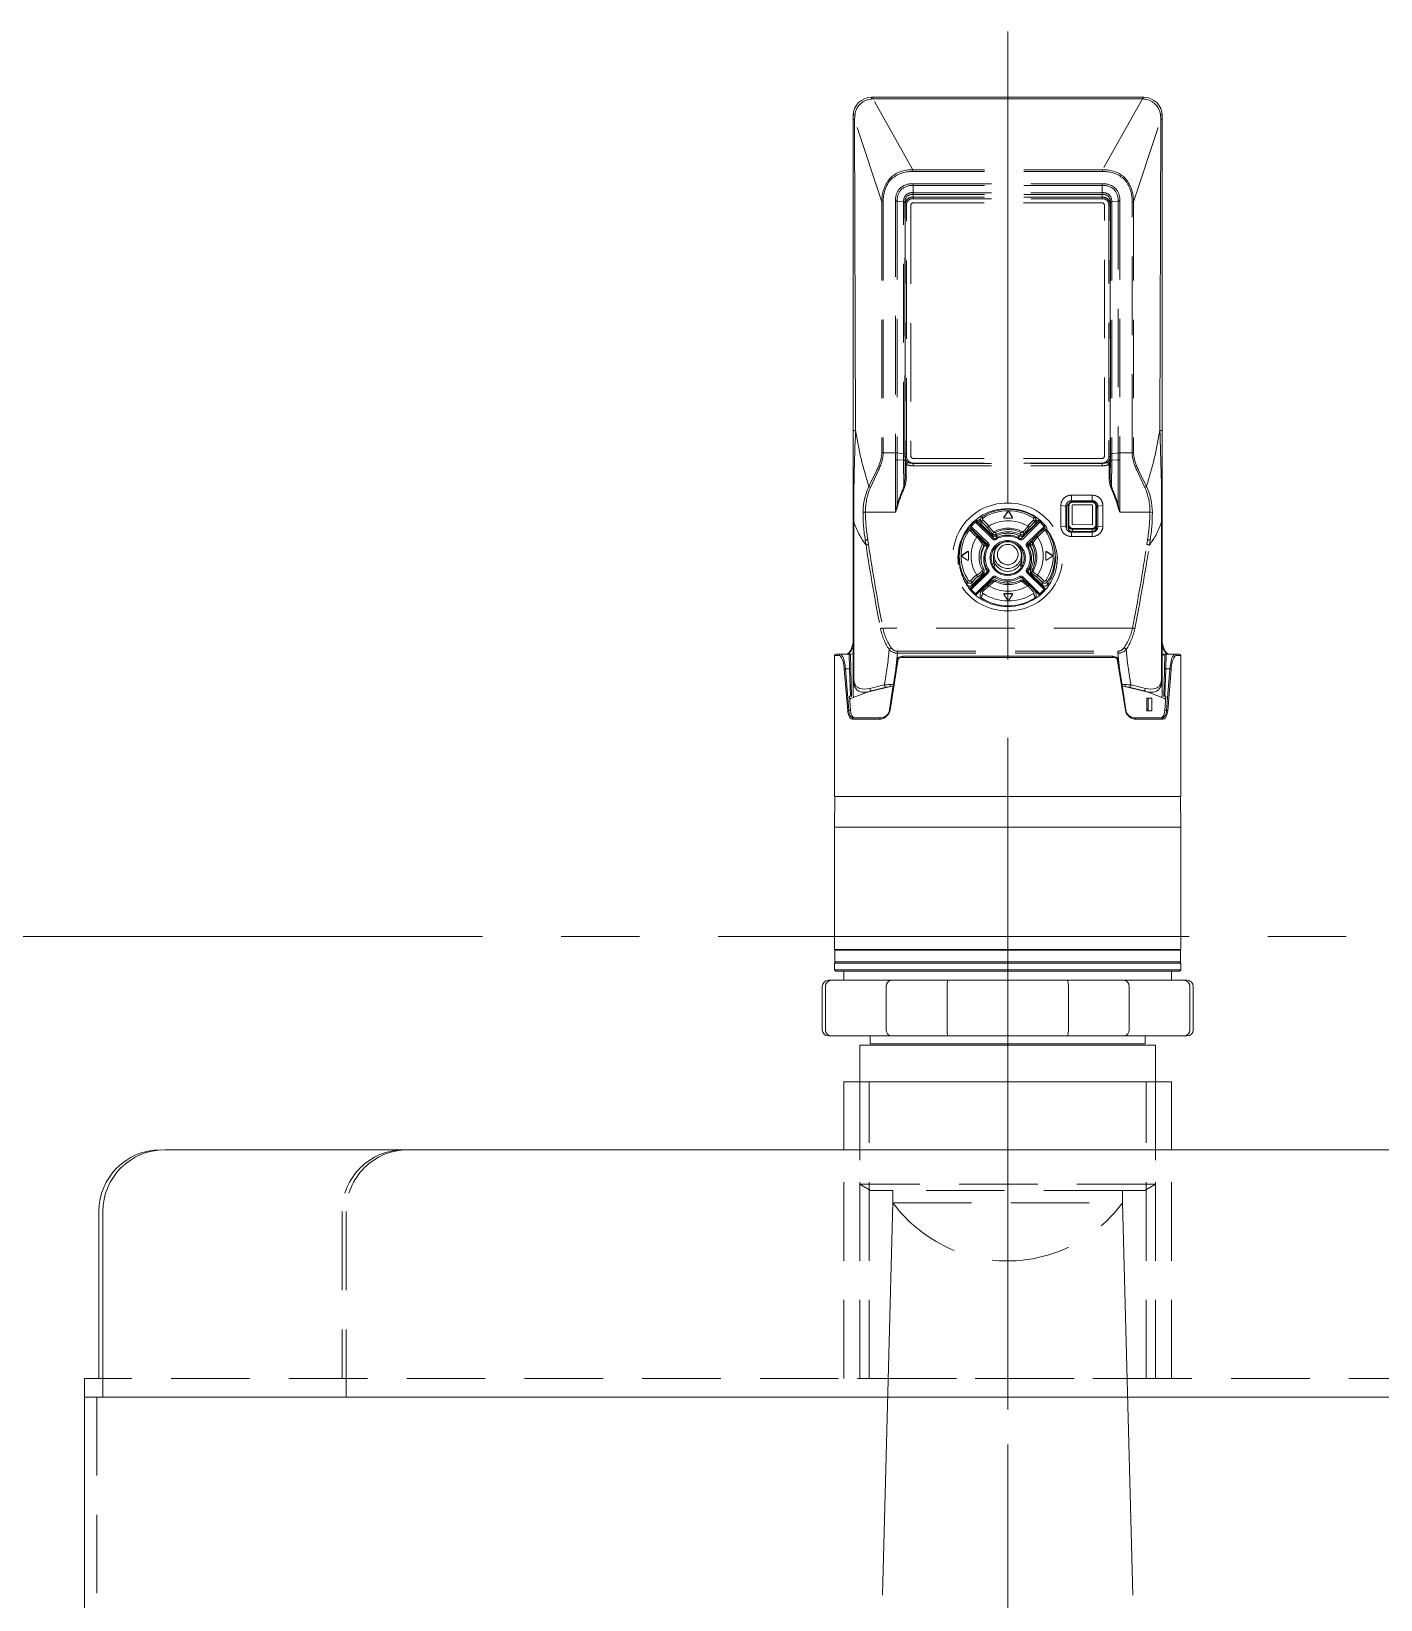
# Model space of a CAD drawing. Units: millimetres at full size. Extents: x -34906 to 7411, y -8440 to 3030.
# Drawn here: x 344.1 to 562.4, y -3457.4 to -3203.6 of the extents above; entities that cross this region are included whole.
import ezdxf

# ---------------------------------------------------------------- set-up
doc = ezdxf.new("R2010")
doc.units = ezdxf.units.MM
doc.header["$LTSCALE"] = 4
for name, pattern in [('USER1', [28.575, 19.05, -3.175, 3.175, -3.175]), ('USER3', [31.75, 15.875, -3.175, 3.175, -3.175, 3.175, -3.175]), ('USER4', [4.7625, 3.175, -1.5875])]:
    doc.linetypes.add(name, pattern=pattern)
for name, color, linetype, lineweight in [('0-0_0', 7, 'Continuous', 9), ('0-2_01_外形線', 7, 'Continuous', 18), ('0-3_04_中心線', 7, 'USER1', 9), ('0-8_05_仮想線', 2, 'Continuous', 18), ('0-A_03_かくれ線', 6, 'USER4', 18)]:
    doc.layers.add(name, color=color, linetype=linetype, lineweight=lineweight)

msp = doc.modelspace()

# ---------------------------------------------------------------- linework, layer by layer
at = {"layer": '0-0_0', "lineweight": 18}
msp.add_line((991.352, -3424.586), (352.714, -3424.586), dxfattribs=at)
at = {"layer": '0-2_01_外形線'}
for p, q in [((480.241, -3214.31), (480.03, -3214.317)), ((480.241, -3214.31), (523.824, -3214.31)), ((523.824, -3214.31), (524.036, -3214.317)), ((480.241, -3214.587), (523.825, -3214.587)), ((526.727, -3217.108), (526.794, -3217.899)), ((477.033, -3302.572), (477.033, -3217.251)), ((526.794, -3217.899), (526.632, -3268.163)), ((527.033, -3302.572), (527.033, -3217.251)), ((477.033, -3282.965), (477.144, -3282.964)), ((477.144, -3282.964), (477.144, -3308.206)), ((526.922, -3282.964), (526.922, -3308.206)), ((526.922, -3282.964), (527.033, -3282.965)), ((477.033, -3302.572), (477.033, -3308.206)), ((477.078, -3303.04), (477.144, -3303.151)), ((477.106, -3303.239), (477.116, -3308.227)), ((526.922, -3303.151), (526.988, -3303.04)), ((526.96, -3303.239), (526.949, -3308.227)), ((527.033, -3302.572), (527.033, -3308.206)), ((474.033, -3304.619), (474.033, -3327.419)), ((474.033, -3304.619), (474.795, -3304.619)), ((476.026, -3304.419), (474.233, -3304.419)), ((476.693, -3304.419), (476.026, -3304.419)), ((476.473, -3306.795), (476.401, -3304.419)), ((476.601, -3304.614), (476.673, -3306.832)), ((476.693, -3304.419), (477.033, -3304.325)), ((483.001, -3313.46), (484.305, -3305.154)), ((485.026, -3304.926), (519.04, -3304.926)), ((485.147, -3304.726), (485.049, -3304.73)), ((518.918, -3304.726), (485.147, -3304.726)), ((518.918, -3304.726), (519.017, -3304.73)), ((521.065, -3313.46), (519.761, -3305.154)), ((527.373, -3304.419), (527.033, -3304.325)), ((527.033, -3304.564), (527.192, -3304.601)), ((527.465, -3304.614), (527.393, -3306.832)), ((527.593, -3306.795), (527.665, -3304.419)), ((529.271, -3304.619), (530.033, -3304.619)), ((530.033, -3304.619), (530.033, -3327.419)), ((475.603, -3306.837), (476.153, -3313.572)), ((476.473, -3306.795), (475.792, -3306.795)), ((476.338, -3313.531), (475.792, -3306.795)), ((476.591, -3311.215), (476.473, -3306.795)), ((476.673, -3306.832), (476.791, -3311.252)), ((477.033, -3308.206), (477.144, -3308.206)), ((477.033, -3308.206), (477.033, -3310.924)), ((527.033, -3308.206), (526.922, -3308.206)), ((527.033, -3308.331), (527.033, -3308.206)), ((527.033, -3308.331), (527.033, -3310.924)), ((527.393, -3306.832), (527.275, -3311.252)), ((527.475, -3311.215), (527.593, -3306.795)), ((527.593, -3306.795), (528.273, -3306.795)), ((527.728, -3313.531), (528.273, -3306.795)), ((528.462, -3306.837), (527.913, -3313.572)), ((477.033, -3310.924), (477.077, -3311.419)), ((482.08, -3309.378), (479.714, -3309.951)), ((482.365, -3309.769), (480.033, -3310.342)), ((480.033, -3310.376), (480.033, -3310.342)), ((483.481, -3309.751), (482.926, -3313.431)), ((520.585, -3309.751), (521.14, -3313.431)), ((521.7, -3309.769), (524.033, -3310.342)), ((521.986, -3309.378), (524.352, -3309.951)), ((524.033, -3310.376), (524.033, -3310.342)), ((527.033, -3310.924), (526.989, -3311.419)), ((476.433, -3311.215), (476.591, -3311.215)), ((476.637, -3313.531), (476.433, -3311.215)), ((482.926, -3313.431), (482.939, -3313.431)), ((521.14, -3313.431), (521.127, -3313.431)), ((524.518, -3313.549), (524.518, -3311.549)), ((524.518, -3311.549), (525.338, -3311.549)), ((524.518, -3313.325), (524.758, -3313.308)), ((524.764, -3313.549), (524.764, -3311.549)), ((525.338, -3311.549), (525.338, -3313.549)), ((527.429, -3313.531), (527.633, -3311.215)), ((527.633, -3311.215), (527.475, -3311.215)), ((476.338, -3313.531), (476.637, -3313.531)), ((481.258, -3314.919), (476.91, -3314.919)), ((477.089, -3314.719), (481.407, -3314.719)), ((526.976, -3314.719), (522.659, -3314.719)), ((522.807, -3314.919), (527.156, -3314.919)), ((525.338, -3313.549), (524.518, -3313.549)), ((527.728, -3313.531), (527.429, -3313.531)), ((474.275, -3327.419), (474.033, -3327.419)), ((474.033, -3332.419), (474.075, -3327.617)), ((474.275, -3327.419), (529.791, -3327.419)), ((530.033, -3327.419), (529.791, -3327.419)), ((529.991, -3327.617), (530.033, -3332.419)), ((474.033, -3352.169), (474.033, -3332.419)), ((474.033, -3332.419), (530.033, -3332.419)), ((530.033, -3332.419), (530.033, -3352.169)), ((530.033, -3352.169), (474.033, -3352.169)), ((474.083, -3354.169), (474.083, -3352.269)), ((529.983, -3352.269), (474.083, -3352.269)), ((529.983, -3352.269), (529.983, -3354.169)), ((474.233, -3354.169), (474.033, -3354.369)), ((474.033, -3354.369), (530.033, -3354.369)), ((474.033, -3355.469), (474.033, -3354.369)), ((530.033, -3355.469), (474.033, -3355.469)), ((474.233, -3355.669), (474.033, -3355.469)), ((474.233, -3354.169), (474.083, -3354.169)), ((529.833, -3354.169), (474.233, -3354.169)), ((475.333, -3355.669), (474.233, -3355.669)), ((475.333, -3355.669), (528.733, -3355.669)), ((475.533, -3355.869), (475.533, -3356.969)), ((528.533, -3355.869), (528.533, -3356.969)), ((528.733, -3355.669), (529.833, -3355.669)), ((529.833, -3354.169), (530.033, -3354.369)), ((529.833, -3354.169), (529.983, -3354.169)), ((529.833, -3355.669), (530.033, -3355.469)), ((530.033, -3355.469), (530.033, -3354.369)), ((472.033, -3365.169), (472.033, -3358.169)), ((472.575, -3365.169), (472.575, -3358.169)), ((482.387, -3365.169), (482.387, -3358.169)), ((492.221, -3365.169), (492.221, -3358.169)), ((511.845, -3365.169), (511.845, -3358.169)), ((521.679, -3365.169), (521.679, -3358.169)), ((531.491, -3365.169), (531.491, -3358.169)), ((532.033, -3358.169), (532.033, -3365.169)), ((473.033, -3366.169), (479.583, -3366.169)), ((479.583, -3366.169), (524.483, -3366.169)), ((479.783, -3367.469), (479.783, -3366.369)), ((524.283, -3367.469), (524.283, -3366.369)), ((524.483, -3366.169), (531.033, -3366.169)), ((524.283, -3367.469), (479.783, -3367.469)), ((525.934, -3367.669), (525.934, -3373.586)), ((735.515, -3384.586), (365.685, -3384.586)), ((355.036, -3394.586), (355.036, -3421.586)), ((355.685, -3394.586), (355.685, -3424.586)), ((352.714, -3421.586), (355.036, -3421.586)), ((352.714, -3424.586), (352.714, -3421.586)), ((352.714, -4334.586), (352.714, -3424.586))]:
    msp.add_line(p, q, dxfattribs=at)
for points in [[(480.241, -3214.31), (480.241, -3214.587), (480.021, -3214.604), (480.03, -3214.317)], [(523.824, -3214.31), (523.825, -3214.587), (524.044, -3214.604), (524.036, -3214.317)], [(477.433, -3268.163), (477.271, -3217.899), (477.279, -3217.838), (477.339, -3217.108)], [(482.939, -3313.431), (484.234, -3305.122), (483.54, -3309.414)], [(521.127, -3313.431), (519.831, -3305.122), (520.525, -3309.414)], [(529.833, -3304.419), (528.04, -3304.419), (527.373, -3304.419)], [(483.516, -3309.569), (483.095, -3309.651), (480.033, -3310.376)], [(520.55, -3309.569), (520.971, -3309.651), (524.033, -3310.376)], [(473.033, -3357.169), (475.333, -3357.169), (528.733, -3357.169), (531.033, -3357.169)], [(525.934, -3367.669), (478.131, -3367.669), (478.131, -3373.586)], [(528.533, -3384.586), (528.533, -3373.586), (475.533, -3373.586), (475.533, -3384.586)]]:
    msp.add_lwpolyline(points, dxfattribs=at)
for centre, radius, start, end in [((480.001, -3217.285), 2.968, 89.43931, 179.34701), ((524.065, -3217.285), 2.968, 0.65299, 90.56069), ((477.342, -3217.511), 0.404, 90.43392, 139.9326), ((480.125, -3217.405), 2.803, 92.12894, 173.90503), ((523.94, -3217.405), 2.803, 6.09497, 87.87106), ((526.724, -3217.511), 0.404, 40.0674, 89.56608), ((477.117, -3218.05), 0.0855, 120.91485, 171.12551), ((477.374, -3218.456), 0.566, 100.46239, 122.10047), ((526.691, -3218.456), 0.566, 57.89953, 79.53761), ((526.948, -3218.05), 0.0855, 8.87449, 59.08515), ((477.44, -3268.75), 0.587, 90.61981, 133.88668), ((772.775, -3281.339), 295.635, 177.44567, 180.31503), ((526.62, -3268.765), 0.602, 46.66819, 88.80181), ((231.291, -3281.339), 295.635, 359.68497, 2.55433), ((515.646, -3281.496), 9.785, 0.0722, 25.47659), ((525.07, -3283.142), 1.697, 77.69502, 90.82274), ((499.331, -3281.615), 26.101, 350.3458, 0.28786), ((473.362, -3301.985), 3.717, 328.74905, 350.92053), ((474.411, -3302.344), 2.756, 321.66898, 342.04166), ((476.659, -3303.211), 0.447, 356.39815, 25.34303), ((527.406, -3303.211), 0.447, 154.65697, 183.60185), ((530.704, -3301.985), 3.717, 189.07947, 211.25095), ((529.655, -3302.344), 2.756, 197.95834, 218.33102), ((474.233, -3304.619), 0.2, 90, 180), ((474.992, -3304.616), 0.197, 90.80121, 180.77941), ((474.717, -3305.008), 0.397, 27.97588, 78.71762), ((474.925, -3304.764), 0.351, 28.61741, 79.36582), ((472.787, -3306.247), 2.69, 13.34432, 32.00092), ((472.811, -3306.09), 2.846, 11.75252, 31.68114), ((469.047, -3307.296), 6.572, 4.01016, 14.71753), ((468.44, -3307.256), 7.367, 3.5886, 13.7077), ((475.415, -3303.282), 1.291, 298.26001, 330.67973), ((475.931, -3303.577), 0.799, 285.57717, 323.47329), ((476.401, -3304.619), 0.2, 1.46678, 89.99959), ((484.532, -3305.211), 0.311, 138.47532, 163.38806), ((484.318, -3305.031), 0.124, 227.43936, 263.89698), ((484.4, -3305.066), 0.118, 148.77185, 190.95105), ((484.462, -3305.069), 0.178, 186.04554, 208.39492), ((485.105, -3306.044), 1.315, 92.46507, 127.80779), ((484.993, -3306.077), 1.151, 88.35704, 126.70511), ((485.305, -3304.923), 0.279, 150.62828, 180.8064), ((485.157, -3304.833), 0.106, 95.38721, 153.82239), ((518.908, -3304.833), 0.106, 26.17761, 84.61279), ((518.761, -3304.923), 0.279, 359.1936, 29.37172), ((518.96, -3306.044), 1.315, 52.19221, 87.53493), ((519.073, -3306.077), 1.151, 53.29489, 91.64296), ((519.747, -3305.031), 0.124, 276.10302, 312.56064), ((519.604, -3305.069), 0.178, 331.60508, 353.95446), ((519.533, -3305.211), 0.311, 16.61194, 41.52468), ((519.666, -3305.066), 0.118, 349.04895, 31.22815), ((527.381, -3304.608), 0.19, 92.52723, 177.84423), ((527.665, -3304.619), 0.2, 90.00041, 178.53322), ((528.135, -3303.577), 0.799, 216.52671, 254.42283), ((528.651, -3303.282), 1.291, 209.32027, 241.73999), ((535.626, -3307.256), 7.367, 166.2923, 176.4114), ((535.018, -3307.296), 6.572, 165.28247, 175.98984), ((531.255, -3306.09), 2.846, 148.31886, 168.24748), ((531.279, -3306.247), 2.69, 147.99908, 166.65568), ((529.141, -3304.764), 0.351, 100.63418, 151.38259), ((529.349, -3305.008), 0.397, 101.28238, 152.02412), ((529.073, -3304.616), 0.197, 359.22059, 89.19879), ((529.833, -3304.619), 0.2, 0, 90), ((475.799, -3307.275), 0.48, 90.81226, 114.03186), ((476.528, -3307.061), 0.271, 57.66572, 101.66347), ((477.156, -3308.344), 0.124, 108.63063, 173.98141), ((481.172, -3308.244), 4.14, 181.20763, 194.04982), ((479.614, -3308.323), 2.473, 177.30059, 206.90744), ((524.451, -3308.323), 2.473, 333.09256, 2.69941), ((522.894, -3308.244), 4.14, 345.95018, 358.79237), ((526.91, -3308.344), 0.124, 6.06369, 71.32426), ((527.538, -3307.061), 0.271, 78.33653, 122.33428), ((528.267, -3307.275), 0.48, 65.96814, 89.18774), ((485.224, -3329.804), 20.11, 104.96113, 115.144), ((478.677, -3309.022), 1.538, 188.48464, 273.15486), ((478.462, -3308.686), 1.297, 215.6737, 254.42286), ((478.942, -3307.179), 2.878, 253.27248, 285.55659), ((478.504, -3305.185), 5.379, 272.74646, 286.51262), ((480.138, -3309.931), 0.425, 182.74136, 255.61245), ((483.092, -3319.798), 10.47, 90.44604, 95.5455), ((482.508, -3309.366), 0.428, 181.61266, 250.5353), ((483.334, -3314.432), 4.763, 94.57439, 101.73995), ((482.878, -3305.365), 3.966, 271.91174, 279.94129), ((483.84, -3309.284), 0.831, 183.1204, 206.23833), ((477.327, -3308.492), 6.282, 348.43581, 351.55364), ((521.188, -3305.365), 3.966, 260.05871, 268.08826), ((526.739, -3308.492), 6.282, 188.44636, 191.56419), ((520.225, -3309.284), 0.831, 333.76167, 356.8796), ((520.974, -3319.798), 10.47, 84.4545, 89.55396), ((520.731, -3314.432), 4.763, 78.26005, 85.42561), ((521.558, -3309.366), 0.428, 289.4647, 358.38734), ((523.927, -3309.931), 0.425, 284.38755, 357.25864), ((525.562, -3305.185), 5.379, 253.48738, 267.25354), ((518.841, -3329.804), 20.11, 64.856, 75.03887), ((525.123, -3307.179), 2.878, 254.44341, 286.72752), ((525.388, -3309.022), 1.538, 266.84514, 351.51536), ((525.603, -3308.686), 1.297, 285.57714, 324.3263), ((477.366, -3311.144), 0.935, 184.34704, 196.2217), ((476.864, -3311.304), 0.409, 194.28756, 221.63424), ((476.635, -3311.509), 0.102, 221.4325, 296.39643), ((476.646, -3311.481), 0.271, 57.66572, 101.66347), ((481.284, -3313.179), 1.74, 269.16512, 350.72599), ((481.417, -3313.191), 1.528, 269.60774, 350.95057), ((481.427, -3313.188), 1.531, 269.24456, 350.84475), ((483.011, -3313.356), 0.104, 226.38915, 264.45067), ((521.055, -3313.356), 0.104, 275.54933, 313.61085), ((522.782, -3313.179), 1.74, 189.27401, 270.83488), ((522.639, -3313.188), 1.531, 189.15525, 270.75544), ((522.648, -3313.191), 1.528, 189.04943, 270.39226), ((525.621, -3311.982), 0.888, 175.88539, 184.11461), ((524.958, -3311.93), 0.223, 150.32533, 176.96392), ((524.958, -3312.034), 0.223, 183.03608, 209.67467), ((527.42, -3311.481), 0.271, 78.33653, 122.33428), ((527.431, -3311.509), 0.102, 243.60357, 318.5675), ((527.202, -3311.304), 0.409, 318.36576, 345.71244), ((526.7, -3311.144), 0.935, 343.7783, 355.65296), ((476.357, -3314.047), 0.516, 92.10334, 113.25144), ((478.939, -3313.378), 2.793, 183.99658, 201.10887), ((477.369, -3314.002), 1.103, 200.22817, 223.72559), ((478.524, -3313.362), 2.193, 184.4194, 204.35683), ((477.422, -3313.863), 0.982, 204.22943, 227.20856), ((476.924, -3314.439), 0.48, 222.69228, 268.31047), ((479.052, -3313.358), 2.422, 184.08096, 201.53972), ((477.1, -3314.212), 0.507, 227.12325, 268.85131), ((477.744, -3313.881), 1.012, 201.19231, 225.1192), ((477.1, -3314.909), 0.191, 93.26823, 182.93209), ((477.32, -3314.307), 0.412, 225.10026, 268.96956), ((481.437, -3314.896), 0.18, 99.6839, 187.16944), ((522.629, -3314.896), 0.18, 352.83056, 80.3161), ((526.746, -3314.307), 0.412, 271.03044, 314.89974), ((526.966, -3314.212), 0.507, 271.14869, 312.87675), ((526.965, -3314.909), 0.191, 357.06791, 86.73177), ((526.322, -3313.881), 1.012, 314.8808, 338.80769), ((527.141, -3314.439), 0.48, 271.68953, 317.30772), ((525.013, -3313.358), 2.422, 338.46028, 355.91904), ((526.644, -3313.863), 0.982, 312.79144, 335.77057), ((526.697, -3314.002), 1.103, 316.27441, 339.77183), ((525.542, -3313.362), 2.193, 335.64317, 355.5806), ((527.709, -3314.047), 0.516, 66.74856, 87.89666), ((525.126, -3313.378), 2.793, 338.89113, 356.00342), ((474.275, -3327.619), 0.2, 90, 179.5), ((529.791, -3327.619), 0.2, 0.5, 90), ((475.333, -3355.869), 0.2, 0, 90), ((528.733, -3355.869), 0.2, 90, 180), ((473.033, -3358.169), 1, 90, 180), ((473.551, -3358.145), 0.977, 91.4898, 181.39733), ((475.333, -3356.969), 0.2, 270, 0), ((483.304, -3358.08), 0.921, 98.46972, 185.53549), ((495.946, -3358.083), 3.727, 168.62647, 181.31156), ((492.579, -3357.387), 0.289, 130.80311, 172.28959), ((511.487, -3357.387), 0.289, 7.71041, 49.19689), ((508.119, -3358.083), 3.727, 358.68844, 11.37353), ((520.762, -3358.08), 0.921, 354.46451, 81.53028), ((528.733, -3356.969), 0.2, 180, 270), ((530.514, -3358.145), 0.977, 358.60267, 88.5102), ((531.033, -3358.169), 1, 0, 90), ((473.033, -3365.169), 1, 180, 270), ((473.551, -3365.193), 0.977, 178.60267, 268.5102), ((479.583, -3366.369), 0.2, 0, 90), ((483.304, -3365.258), 0.921, 174.46451, 261.53028), ((495.946, -3365.254), 3.727, 178.68844, 191.37353), ((492.579, -3365.95), 0.289, 187.71041, 229.19689), ((511.487, -3365.95), 0.289, 310.80311, 352.28959), ((508.119, -3365.254), 3.727, 348.62647, 1.31156), ((520.762, -3365.258), 0.921, 278.46972, 5.53549), ((524.483, -3366.369), 0.2, 90, 180), ((530.514, -3365.193), 0.977, 271.4898, 1.39733), ((531.033, -3365.169), 1, 270, 0), ((365.036, -3394.586), 10, 90, 180), ((365.685, -3394.586), 10, 90, 180)]:
    msp.add_arc(centre, radius, start, end, dxfattribs=at)
at = {"layer": '0-3_04_中心線', "color": 1, "lineweight": 18}
for p, q in [((502.033, -3203.647), (502.033, -3695.052)), ((645.706, -3350.064), (-295.037, -3350.064)), ((502.033, -3368.586), (502.033, -3426.586))]:
    msp.add_line(p, q, dxfattribs=at)
at = {"layer": '0-8_05_仮想線', "linetype": 'USER3'}
for p, q in [((483.483, -3393.169), (475.496, -3693.169)), ((520.583, -3393.169), (528.57, -3693.169))]:
    msp.add_line(p, q, dxfattribs=at)
at = {"layer": '0-A_03_かくれ線'}
for p, q in [((523.825, -3214.587), (517.355, -3226.053)), ((481.682, -3231.248), (477.271, -3217.899)), ((522.384, -3231.248), (526.794, -3217.899)), ((517.355, -3226.053), (486.711, -3226.053)), ((517.355, -3226.341), (486.711, -3226.341)), ((517.355, -3226.341), (517.355, -3226.053)), ((486.733, -3228.297), (517.333, -3228.297)), ((517.333, -3228.585), (486.733, -3228.585)), ((486.733, -3229.751), (517.333, -3229.751)), ((517.333, -3228.297), (517.333, -3230.726)), ((481.682, -3231.248), (481.682, -3271.837)), ((481.909, -3231.237), (481.909, -3271.825)), ((483.881, -3281.445), (483.881, -3231.086)), ((485.202, -3231.248), (484.159, -3231.103)), ((484.159, -3231.103), (484.159, -3280.264)), ((485.205, -3273.021), (485.202, -3231.248)), ((485.425, -3272.022), (485.425, -3231.332)), ((485.425, -3231.332), (485.474, -3231.721)), ((485.474, -3231.721), (485.474, -3272.412)), ((485.674, -3272.452), (485.674, -3231.761)), ((486.385, -3231.779), (486.385, -3272.352)), ((517.333, -3230.052), (486.733, -3230.052)), ((517.333, -3230.49), (486.733, -3230.49)), ((517.281, -3231.379), (486.785, -3231.379)), ((517.681, -3272.352), (517.681, -3231.779)), ((518.392, -3231.761), (518.392, -3272.452)), ((518.592, -3231.721), (518.641, -3231.332)), ((518.592, -3272.412), (518.592, -3231.721)), ((518.641, -3231.332), (518.641, -3272.071)), ((519.907, -3231.103), (518.863, -3231.248)), ((518.863, -3231.248), (518.863, -3273.021)), ((519.907, -3280.264), (519.907, -3231.103)), ((520.184, -3231.086), (520.184, -3281.445)), ((522.156, -3271.825), (522.156, -3231.237)), ((522.384, -3231.248), (522.384, -3271.837)), ((481.909, -3271.825), (483.881, -3271.825)), ((484.159, -3271.843), (485.204, -3271.988)), ((485.441, -3272.152), (485.474, -3272.412)), ((485.505, -3272.733), (485.474, -3272.412)), ((517.281, -3272.752), (486.785, -3272.752)), ((518.561, -3272.733), (518.592, -3272.412)), ((518.624, -3272.152), (518.592, -3272.412)), ((518.863, -3271.988), (519.907, -3271.843)), ((520.184, -3271.825), (522.156, -3271.825)), ((479.585, -3277.287), (480.855, -3274.636)), ((479.848, -3277.414), (481.151, -3274.622)), ((484.159, -3272.974), (483.881, -3272.969)), ((484.159, -3272.974), (485.205, -3273.021)), ((485.202, -3273.021), (485.233, -3277.39)), ((485.641, -3273.693), (485.889, -3273.369)), ((485.641, -3273.693), (485.641, -3275.512)), ((517.333, -3273.488), (486.733, -3273.488)), ((486.733, -3273.927), (486.733, -3273.488)), ((486.733, -3273.531), (517.333, -3273.531)), ((486.733, -3273.927), (517.333, -3273.927)), ((517.333, -3273.927), (517.333, -3273.488)), ((518.424, -3273.693), (518.177, -3273.369)), ((518.424, -3273.693), (518.424, -3275.512)), ((518.863, -3273.021), (518.833, -3277.39)), ((519.907, -3272.974), (518.861, -3273.021)), ((519.907, -3272.974), (520.184, -3272.969)), ((524.217, -3277.414), (522.914, -3274.622)), ((524.48, -3277.287), (523.21, -3274.636)), ((479.848, -3277.414), (479.585, -3277.287)), ((524.217, -3277.414), (524.48, -3277.287)), ((510.623, -3280.374), (510.623, -3283.671)), ((510.623, -3280.374), (511.449, -3280.478)), ((511.449, -3280.478), (511.523, -3280.844)), ((511.449, -3283.775), (511.449, -3280.478)), ((511.8, -3280.743), (511.844, -3280.438)), ((511.844, -3280.438), (511.844, -3283.516)), ((511.937, -3283.473), (511.937, -3280.398)), ((515.718, -3278.687), (512.348, -3278.687)), ((512.348, -3278.687), (512.348, -3279.599)), ((512.382, -3279.767), (512.348, -3279.599)), ((512.49, -3283.391), (512.49, -3280.317)), ((512.548, -3279.748), (515.687, -3279.754)), ((512.548, -3279.801), (512.548, -3279.748)), ((512.548, -3279.801), (515.687, -3279.806)), ((512.55, -3280.257), (515.69, -3280.262)), ((515.718, -3279.599), (515.687, -3279.754)), ((515.687, -3279.754), (515.687, -3279.806)), ((515.75, -3280.322), (515.75, -3283.396)), ((516.295, -3280.406), (516.295, -3283.48)), ((516.385, -3283.524), (516.385, -3280.446)), ((516.385, -3280.446), (516.4, -3280.751)), ((516.543, -3280.844), (516.617, -3280.478)), ((516.617, -3280.478), (517.443, -3280.374)), ((516.617, -3280.478), (516.617, -3283.775)), ((517.443, -3283.671), (517.443, -3280.374)), ((483.881, -3281.445), (479.02, -3281.445)), ((496.821, -3283.062), (499.606, -3285.786)), ((497.028, -3283.128), (496.955, -3282.932)), ((497.001, -3283.001), (497.074, -3283.197)), ((497.092, -3282.905), (497.018, -3282.71)), ((497.66, -3282.505), (497.092, -3282.905)), ((497.581, -3282.933), (497.659, -3282.513)), ((497.797, -3282.952), (497.72, -3283.365)), ((497.797, -3282.952), (498.531, -3283.671)), ((498.745, -3283.405), (498.011, -3282.685)), ((501.424, -3282.237), (502.038, -3281.336)), ((501.436, -3282.27), (501.424, -3282.237)), ((501.436, -3282.27), (502.036, -3281.389)), ((502.734, -3282.391), (501.508, -3282.389)), ((502.038, -3281.336), (502.036, -3281.389)), ((502.202, -3281.389), (502.204, -3281.337)), ((502.202, -3281.389), (502.802, -3282.272)), ((502.204, -3281.337), (502.817, -3282.239)), ((502.817, -3282.239), (502.802, -3282.272)), ((504.46, -3285.786), (507.245, -3283.062)), ((506.231, -3282.699), (505.496, -3283.416)), ((505.706, -3283.683), (506.44, -3282.967)), ((506.44, -3282.967), (506.479, -3283.381)), ((506.584, -3282.571), (506.624, -3282.991)), ((506.974, -3282.905), (506.589, -3282.626)), ((506.618, -3282.926), (506.851, -3283.098)), ((506.974, -3282.905), (507.048, -3282.71)), ((507.065, -3283.001), (506.992, -3283.197)), ((507.11, -3282.932), (507.038, -3283.128)), ((511.523, -3280.844), (511.523, -3283.996)), ((511.8, -3283.879), (511.8, -3280.743)), ((516.4, -3283.887), (516.4, -3280.751)), ((520.184, -3281.445), (525.046, -3281.445)), ((495.725, -3283.975), (495.725, -3284.192)), ((496.015, -3284.466), (496.747, -3285.184)), ((496.023, -3283.958), (498.769, -3286.644)), ((496.023, -3283.958), (496.023, -3284.191)), ((498.91, -3286.466), (496.125, -3283.742)), ((496.222, -3284.309), (496.96, -3285.03)), ((497.03, -3285.425), (496.747, -3285.184)), ((496.96, -3285.03), (497.093, -3285.175)), ((497.591, -3285.779), (497.093, -3285.175)), ((497.72, -3283.365), (499.584, -3285.192)), ((498.531, -3283.671), (498.632, -3283.784)), ((498.745, -3283.405), (498.96, -3283.71)), ((499.597, -3284.948), (499.584, -3285.192)), ((499.694, -3285.273), (499.694, -3285.451)), ((499.812, -3284.682), (499.752, -3284.623)), ((500.3, -3285.545), (500.124, -3285.3)), ((500.177, -3285.039), (500.165, -3285.282)), ((500.377, -3285.507), (500.208, -3285.261)), ((503.688, -3285.507), (503.888, -3285.218)), ((503.766, -3285.545), (503.972, -3285.257)), ((504.042, -3285.046), (504.035, -3285.289)), ((506.851, -3283.098), (504.363, -3285.532)), ((504.371, -3285.451), (504.371, -3285.331)), ((504.473, -3284.631), (504.412, -3284.69)), ((504.616, -3285.2), (506.479, -3283.381)), ((504.622, -3284.957), (504.616, -3285.2)), ((504.622, -3284.957), (504.682, -3284.898)), ((507.941, -3283.742), (505.156, -3286.466)), ((505.496, -3283.416), (505.279, -3283.721)), ((505.297, -3286.644), (506.851, -3285.124)), ((505.706, -3283.683), (505.604, -3283.796)), ((506.851, -3285.124), (505.905, -3286.228)), ((506.861, -3285.427), (506.113, -3286.382)), ((506.934, -3285.032), (506.851, -3285.124)), ((507.142, -3285.186), (506.861, -3285.427)), ((506.934, -3285.032), (507.671, -3284.309)), ((507.142, -3285.186), (507.874, -3284.465)), ((507.735, -3284.259), (508.043, -3283.958)), ((508.043, -3283.958), (508.043, -3284.168)), ((508.34, -3283.975), (508.34, -3284.286)), ((510.623, -3283.671), (511.449, -3283.775)), ((511.523, -3283.996), (511.449, -3283.775)), ((511.844, -3283.516), (511.8, -3283.879)), ((515.718, -3284.654), (512.348, -3284.654)), ((512.348, -3285.358), (512.348, -3284.654)), ((512.348, -3285.358), (515.718, -3285.358)), ((512.5, -3284.566), (512.544, -3284.204)), ((512.5, -3284.566), (515.7, -3284.572)), ((512.548, -3284.072), (512.544, -3284.204)), ((512.544, -3284.204), (515.685, -3284.209)), ((515.685, -3284.077), (512.548, -3284.072)), ((515.69, -3283.456), (512.55, -3283.451)), ((515.685, -3284.209), (515.685, -3284.077)), ((515.685, -3284.209), (515.7, -3284.572)), ((515.718, -3284.654), (515.718, -3285.358)), ((516.4, -3283.887), (516.385, -3283.524)), ((516.617, -3283.775), (517.443, -3283.671)), ((479.003, -3285.992), (479.119, -3286.76)), ((479.528, -3286.657), (479.414, -3285.889)), ((494.632, -3288.414), (495.551, -3287.812)), ((494.646, -3288.454), (495.546, -3287.864)), ((495.551, -3287.812), (495.546, -3287.864)), ((495.701, -3287.946), (495.707, -3287.893)), ((495.701, -3287.946), (495.702, -3289.122)), ((495.707, -3287.893), (495.707, -3289.095)), ((498.707, -3286.842), (497.467, -3285.629)), ((497.591, -3285.779), (498.009, -3286.227)), ((497.794, -3286.376), (497.854, -3286.435)), ((498.062, -3286.279), (498.009, -3286.227)), ((498.161, -3286.854), (498.192, -3287.075)), ((498.209, -3286.559), (498.243, -3286.776)), ((498.23, -3286.691), (498.374, -3286.832)), ((505.358, -3286.842), (505.297, -3286.644)), ((505.722, -3286.487), (505.358, -3286.842)), ((505.703, -3286.608), (505.689, -3286.804)), ((505.751, -3286.861), (505.738, -3287.079)), ((505.845, -3286.287), (505.905, -3286.228)), ((506.052, -3286.441), (506.113, -3286.382)), ((508.183, -3289.093), (508.183, -3287.891)), ((508.191, -3287.944), (508.183, -3287.891)), ((508.191, -3289.12), (508.191, -3287.944)), ((508.338, -3287.809), (509.258, -3288.409)), ((508.347, -3287.862), (508.338, -3287.809)), ((508.347, -3287.862), (509.247, -3288.448)), ((509.634, -3287.572), (509.689, -3287.987)), ((524.537, -3286.657), (524.651, -3285.889)), ((525.062, -3285.992), (524.947, -3286.76)), ((494.185, -3288.646), (494.203, -3288.228)), ((494.646, -3288.454), (494.632, -3288.414)), ((495.551, -3289.177), (494.632, -3288.577)), ((495.702, -3289.122), (495.707, -3289.095)), ((499.769, -3288.411), (499.742, -3288.754)), ((499.748, -3288.582), (499.742, -3288.754)), ((499.742, -3288.754), (499.742, -3289.22)), ((499.748, -3288.582), (499.775, -3288.241)), ((504.308, -3288.241), (504.335, -3288.582)), ((504.315, -3288.411), (504.342, -3288.754)), ((504.342, -3288.754), (504.335, -3288.582)), ((504.342, -3288.754), (504.342, -3289.22)), ((508.191, -3289.12), (508.183, -3289.093)), ((509.258, -3288.572), (508.338, -3289.174)), ((509.258, -3288.409), (509.247, -3288.448)), ((495.458, -3292.71), (495.472, -3293.189)), ((498.736, -3291.06), (495.886, -3293.824)), ((496.748, -3291.8), (496.015, -3292.521)), ((496.02, -3293.803), (498.77, -3291.113)), ((496.125, -3293.939), (498.91, -3291.215)), ((496.23, -3292.787), (496.963, -3292.066)), ((496.23, -3292.787), (496.243, -3293.263)), ((496.243, -3293.263), (498.103, -3291.434)), ((499.606, -3291.895), (496.821, -3294.619)), ((497.001, -3294.759), (499.747, -3292.073)), ((497.559, -3291.269), (497.031, -3291.617)), ((497.592, -3291.625), (497.066, -3291.978)), ((498.069, -3291.21), (498.103, -3291.434)), ((498.242, -3291.084), (498.209, -3290.86)), ((498.682, -3293.291), (499.172, -3292.928)), ((498.736, -3291.06), (498.796, -3290.874)), ((499.452, -3292.953), (498.96, -3293.323)), ((499.597, -3292.545), (499.172, -3292.928)), ((499.452, -3292.953), (499.812, -3292.695)), ((504.319, -3292.073), (505.704, -3293.427)), ((504.412, -3292.703), (504.775, -3292.962)), ((507.245, -3294.619), (504.46, -3291.895)), ((504.98, -3292.881), (504.622, -3292.554)), ((504.775, -3292.962), (505.279, -3293.334)), ((505.156, -3291.215), (507.941, -3293.939)), ((505.33, -3291.06), (505.269, -3290.874)), ((505.296, -3291.113), (508.045, -3293.803)), ((505.689, -3291.113), (505.703, -3290.831)), ((505.843, -3291.216), (505.829, -3291.44)), ((505.829, -3291.44), (507.689, -3293.263)), ((505.843, -3291.216), (505.903, -3291.275)), ((505.903, -3291.275), (506.317, -3291.63)), ((506.113, -3291.008), (506.053, -3290.949)), ((506.113, -3291.008), (506.345, -3291.273)), ((506.317, -3291.63), (506.83, -3291.981)), ((506.345, -3291.273), (506.862, -3291.62)), ((506.932, -3292.069), (507.665, -3292.787)), ((507.875, -3292.52), (507.142, -3291.802)), ((507.665, -3292.787), (507.689, -3293.263)), ((508.438, -3292.707), (508.46, -3293.186)), ((496.125, -3293.939), (496.02, -3293.803)), ((496.821, -3294.619), (497.001, -3294.759)), ((497.582, -3294.818), (497.66, -3294.386)), ((497.877, -3294.894), (497.798, -3295.318)), ((497.799, -3294.132), (498.682, -3293.291)), ((498.011, -3294.286), (498.745, -3293.57)), ((498.745, -3293.57), (498.96, -3293.323)), ((502.038, -3295.649), (501.424, -3294.747)), ((501.508, -3294.595), (502.734, -3294.597)), ((501.519, -3294.641), (501.508, -3294.595)), ((501.519, -3294.641), (502.719, -3294.643)), ((502.817, -3294.749), (502.204, -3295.649)), ((502.734, -3294.597), (502.719, -3294.643)), ((505.496, -3293.581), (505.279, -3293.334)), ((505.496, -3293.581), (506.231, -3294.301)), ((505.704, -3293.427), (506.44, -3294.152)), ((506.131, -3293.846), (507.065, -3294.759)), ((506.36, -3294.909), (506.402, -3295.333)), ((506.584, -3294.449), (506.624, -3294.881)), ((507.245, -3294.619), (507.065, -3294.759)), ((508.045, -3293.803), (507.941, -3293.939)), ((522.215, -3300.179), (481.85, -3300.179)), ((484.193, -3304.245), (483.948, -3306.738)), ((484.193, -3303.918), (519.873, -3303.918)), ((484.193, -3303.918), (484.193, -3304.245)), ((484.193, -3304.245), (519.873, -3304.245)), ((519.873, -3303.918), (519.873, -3304.245)), ((519.873, -3304.245), (520.118, -3306.738)), ((478.131, -3421.586), (478.131, -3373.586)), ((478.131, -3373.586), (478.131, -3390.169)), ((479.61, -3421.586), (479.61, -3373.586)), ((524.455, -3421.586), (524.455, -3373.586)), ((525.934, -3373.586), (525.934, -3390.169)), ((525.934, -3421.586), (525.934, -3373.586)), ((475.533, -3421.586), (475.533, -3384.586)), ((528.533, -3421.586), (528.533, -3384.586)), ((525.934, -3390.169), (478.131, -3390.169)), ((479.863, -3391.169), (478.131, -3390.169)), ((479.863, -3391.169), (483.483, -3391.169)), ((483.483, -3393.169), (483.483, -3391.169)), ((520.583, -3391.169), (483.483, -3391.169)), ((520.583, -3391.169), (520.583, -3393.169)), ((394.387, -3394.586), (394.387, -3421.586)), ((395.036, -3394.586), (395.036, -3424.586)), ((483.483, -3393.169), (520.583, -3393.169)), ((989.03, -3421.586), (355.036, -3421.586)), ((528.533, -3421.586), (475.533, -3421.586)), ((354.714, -3424.586), (354.714, -4334.586))]:
    msp.add_line(p, q, dxfattribs=at)
for points in [[(486.711, -3226.341), (486.711, -3226.053), (480.241, -3214.587)], [(486.733, -3228.297), (486.733, -3230.726), (517.333, -3230.726)], [(485.441, -3275.471), (485.441, -3272.152), (485.425, -3272.022)], [(485.425, -3272.071), (485.427, -3273.047), (485.441, -3275.471)], [(518.624, -3275.471), (518.624, -3272.152), (518.641, -3272.022)], [(518.641, -3272.071), (518.639, -3273.047), (518.624, -3275.471)], [(512.348, -3279.599), (515.718, -3279.599), (515.718, -3278.687)], [(499.703, -3285.532), (497.215, -3283.098), (497.603, -3282.818)], [(497.03, -3285.425), (497.559, -3286.053), (497.794, -3286.376)], [(505.704, -3293.427), (505.558, -3293.302), (504.98, -3292.881)], [(520.583, -3391.169), (524.202, -3391.169), (525.934, -3390.169)]]:
    msp.add_lwpolyline(points, dxfattribs=at)
for centre, radius, start, end in [((486.388, -3230.924), 4.881, 86.21397, 134.44916), ((486.457, -3231.274), 4.94, 87.05241, 132.31593), ((517.677, -3230.924), 4.881, 45.55084, 93.78603), ((517.609, -3231.274), 4.94, 47.68407, 92.94759), ((487.673, -3231.152), 5.992, 141.70842, 180.91551), ((487.159, -3230.996), 5.255, 140.047, 182.62668), ((486.773, -3230.956), 2.895, 141.0371, 182.56629), ((486.762, -3230.966), 2.607, 141.14447, 183.01068), ((486.56, -3231.173), 2.881, 86.56752, 135.00783), ((486.562, -3231.186), 2.606, 86.25109, 134.63046), ((486.56, -3231.2), 1.459, 83.21048, 131.07745), ((517.505, -3231.173), 2.881, 44.99217, 93.43248), ((517.503, -3231.186), 2.606, 45.36954, 93.74891), ((517.505, -3231.2), 1.459, 48.92255, 96.78952), ((517.304, -3230.966), 2.607, 356.98932, 38.85553), ((517.292, -3230.956), 2.895, 357.43371, 38.9629), ((516.906, -3230.996), 5.255, 357.37332, 39.953), ((516.392, -3231.152), 5.992, 359.08449, 38.29158), ((481.905, -3233.419), 2.182, 89.87344, 95.86185), ((483.891, -3233.153), 2.067, 82.54538, 90.25289), ((486.604, -3231.092), 1.41, 135.29954, 186.3555), ((485.22, -3231.537), 0.29, 45.1782, 93.55343), ((486.725, -3231.204), 1.306, 138.32781, 185.61195), ((486.592, -3231.605), 1.124, 82.81517, 185.919), ((485.628, -3231.475), 0.29, 237.92898, 279.17156), ((486.642, -3231.692), 0.971, 84.64054, 184.09363), ((486.597, -3231.429), 1.384, 84.35024, 127.7538), ((486.785, -3231.779), 0.4, 90, 180), ((517.281, -3231.779), 0.4, 0, 90), ((517.473, -3231.605), 1.124, 354.081, 97.18483), ((517.423, -3231.692), 0.971, 355.90637, 95.35946), ((517.469, -3231.429), 1.384, 52.2462, 95.64976), ((517.341, -3231.204), 1.306, 354.38805, 41.67219), ((518.438, -3231.475), 0.29, 260.82843, 302.07101), ((517.462, -3231.092), 1.41, 353.6445, 44.70046), ((518.87, -3231.604), 0.356, 91.13704, 130.13214), ((520.175, -3233.153), 2.067, 89.7483, 97.45583), ((522.161, -3233.419), 2.182, 84.13815, 90.12656), ((534.718, -3259.466), 57.941, 188.63263, 197.91256), ((469.348, -3259.466), 57.941, 342.08744, 351.36737), ((474.6, -3271.267), 7.104, 331.6931, 355.39998), ((474.255, -3271.251), 7.676, 333.94942, 355.70742), ((481.905, -3274.008), 2.182, 89.8736, 95.86186), ((483.888, -3273.938), 2.112, 82.62584, 90.17004), ((485.137, -3272.499), 0.516, 56.04202, 82.46707), ((488.193, -3272.144), 2.752, 180.16338, 192.3528), ((494.294, -3272.172), 8.853, 179.87395, 184.93424), ((485.534, -3272.357), 0.0812, 222.32549, 258.27594), ((486.425, -3272.612), 0.928, 187.47839, 234.689), ((485.662, -3271.786), 0.666, 257.50272, 271.05787), ((486.747, -3272.414), 1.074, 182.03385, 269.23198), ((486.785, -3272.352), 0.4, 180, 270), ((517.281, -3272.352), 0.4, 270, 0), ((517.318, -3272.414), 1.074, 270.76802, 357.96615), ((517.641, -3272.612), 0.928, 305.311, 352.52161), ((518.404, -3271.786), 0.666, 268.94213, 282.49728), ((518.532, -3272.357), 0.0812, 281.72406, 317.67451), ((515.872, -3272.144), 2.752, 347.6472, 359.83662), ((509.772, -3272.172), 8.853, 355.06576, 0.12605), ((518.929, -3272.499), 0.516, 97.3106, 123.95798), ((520.175, -3273.893), 2.067, 89.7483, 97.45585), ((522.161, -3274.008), 2.182, 84.13814, 90.1264), ((529.81, -3271.251), 7.676, 184.29258, 206.05058), ((529.465, -3271.267), 7.104, 184.60002, 208.3069), ((485.195, -3274.2), 1.178, 78.65207, 89.54459), ((487.809, -3272.817), 2.338, 182.83507, 201.98833), ((486.654, -3271.635), 2.293, 243.79127, 271.9689), ((486.657, -3271.646), 1.886, 245.97785, 272.31805), ((517.409, -3271.646), 1.886, 267.68195, 294.02215), ((517.412, -3271.635), 2.293, 268.0311, 296.20873), ((516.257, -3272.817), 2.338, 338.01167, 357.16493), ((518.87, -3274.2), 1.178, 90.45541, 101.34793), ((488.419, -3281.496), 9.785, 154.52341, 179.9278), ((488.85, -3281.364), 9.83, 156.30827, 180.47194), ((505.319, -3286.536), 22.07, 155.5182, 163.48879), ((505.567, -3286.684), 22.234, 155.44656, 163.31287), ((478.121, -3275.647), 7.322, 346.23028, 1.37813), ((485.697, -3276.583), 0.931, 240.10255, 247.70936), ((480.228, -3275.668), 5.415, 340.85299, 1.65705), ((485.595, -3275.226), 0.29, 237.92899, 279.17157), ((523.838, -3275.668), 5.415, 178.34295, 199.14701), ((518.471, -3275.226), 0.29, 260.82843, 302.07101), ((525.945, -3275.647), 7.322, 178.62187, 193.76972), ((498.498, -3286.684), 22.234, 16.68713, 24.55344), ((518.369, -3276.583), 0.931, 292.29064, 299.89745), ((498.747, -3286.536), 22.07, 16.51121, 24.4818), ((515.216, -3281.364), 9.83, 359.52806, 23.69173), ((471.869, -3278.001), 12.496, 344.00157, 349.56602), ((476.102, -3278.169), 8.441, 337.16609, 345.38283), ((484.482, -3279.444), 0.882, 248.46029, 256.036), ((501.878, -3288.674), 8.717, 88.98128, 271.01872), ((502.188, -3288.674), 8.717, 268.98128, 91.01872), ((512.328, -3280.393), 1.706, 89.34684, 179.38733), ((512.328, -3280.478), 0.879, 88.73027, 180.0039), ((512.404, -3280.849), 0.881, 122.24147, 179.67631), ((512.543, -3280.447), 0.699, 89.57577, 179.25392), ((511.946, -3280.548), 0.15, 93.20682, 132.86368), ((512.54, -3280.403), 0.602, 89.22635, 179.51219), ((512.55, -3280.317), 0.06, 89.90032, 180), ((515.684, -3280.455), 0.702, 0.77081, 89.75962), ((515.691, -3280.411), 0.605, 0.51752, 90.38455), ((515.69, -3280.322), 0.06, 0, 89.90032), ((515.737, -3280.478), 0.879, 359.99454, 91.27129), ((515.737, -3280.393), 1.706, 0.62881, 90.63702), ((516.288, -3280.542), 0.137, 44.91149, 86.99863), ((515.853, -3280.814), 0.69, 357.49056, 40.27634), ((519.583, -3279.444), 0.882, 283.964, 291.53971), ((527.964, -3278.169), 8.441, 194.61717, 202.83391), ((532.196, -3278.001), 12.496, 190.43398, 195.99843), ((489.12, -3279.145), 12.57, 197.68747, 217.28702), ((504.734, -3281.615), 26.101, 179.71214, 189.6542), ((478.996, -3283.142), 1.697, 89.17726, 102.30498), ((507.906, -3281.12), 28.888, 180.6438, 189.50052), ((501.895, -3288.778), 7.908, 89.00432, 270.99568), ((501.91, -3288.927), 7.992, 130.78696, 137.94721), ((501.913, -3288.963), 7.795, 130.78696, 137.94721), ((497.31, -3283.544), 0.912, 113.23565, 132.94753), ((497.283, -3282.593), 0.658, 205.4193, 225.38655), ((497.137, -3282.863), 0.194, 127.77528, 225.56539), ((496.996, -3282.826), 0.129, 89.4145, 110.69031), ((496.998, -3282.719), 0.0219, 23.43056, 91.88933), ((497.214, -3283.061), 0.198, 127.96843, 174.50168), ((498.06, -3283.017), 0.486, 169.98453, 225.66129), ((498.134, -3282.605), 0.484, 122.09626, 225.83376), ((498.62, -3283.395), 0.935, 130.62959, 151.70457), ((497.708, -3282.512), 0.359, 21.10318, 62.03131), ((502.107, -3288.858), 7.893, 57.39254, 122.40809), ((498.146, -3282.546), 0.194, 122.08848, 225.84154), ((502.11, -3288.788), 7.588, 57.39254, 122.40809), ((502.111, -3288.759), 5.952, 57.83643, 121.9642), ((501.506, -3282.291), 0.0978, 146.07236, 271.16217), ((501.515, -3282.324), 0.0962, 145.75404, 189.08806), ((502.17, -3288.778), 7.908, 269.00432, 90.99568), ((502.119, -3281.446), 0.101, 34.50859, 145.29204), ((502.121, -3281.394), 0.101, 34.50859, 145.29204), ((502.736, -3282.294), 0.0977, 268.7846, 33.88927), ((502.723, -3282.326), 0.0962, 346.10734, 34.24596), ((506.736, -3282.697), 0.616, 127.66363, 150.81163), ((506.096, -3282.561), 0.194, 314.1892, 57.87638), ((505.689, -3283.339), 0.838, 26.39464, 49.76207), ((506.102, -3282.619), 0.484, 314.18511, 57.88047), ((506.142, -3283.034), 0.484, 314.16717, 5.05057), ((506.852, -3283.061), 0.198, 5.51125, 52.02851), ((507.068, -3282.719), 0.0219, 88.11067, 156.56944), ((506.929, -3282.863), 0.194, 314.43461, 52.22472), ((507.07, -3282.826), 0.129, 69.30969, 90.5855), ((506.755, -3283.544), 0.912, 47.05247, 66.76435), ((506.783, -3282.593), 0.658, 314.61345, 334.5807), ((502.153, -3288.963), 7.795, 42.05279, 49.21304), ((502.156, -3288.927), 7.992, 42.05279, 49.21304), ((496.159, -3281.12), 28.888, 350.49948, 359.3562), ((514.946, -3279.145), 12.57, 322.71298, 342.31253), ((501.678, -3288.553), 7.481, 146.16685, 213.74985), ((501.689, -3288.493), 7.194, 146.26427, 213.74464), ((495.876, -3284.667), 0.497, 45.86306, 145.95157), ((495.39, -3284.872), 0.49, 49.80142, 81.29393), ((495.873, -3284.611), 0.203, 45.81803, 145.98014), ((496.762, -3284.343), 1.1, 135.65649, 160.46041), ((496.461, -3283.293), 0.561, 210.00794, 233.20678), ((496.412, -3284.778), 0.505, 112.10821, 141.93127), ((496.471, -3284.038), 0.455, 139.45412, 169.85796), ((501.747, -3288.52), 5.642, 146.72213, 213.28678), ((497.206, -3283.06), 0.191, 200.93794, 226.01528), ((496.887, -3285.256), 0.221, 310.2712, 21.49379), ((498.739, -3283.492), 0.31, 249.83112, 315.4893), ((505.737, -3278.875), 8.636, 214.63609, 224.68586), ((503.718, -3280.383), 5.806, 214.95662, 226.90035), ((499.938, -3284.827), 0.508, 225.80941, 296.48765), ((500.421, -3285.391), 0.935, 130.62959, 151.70457), ((499.952, -3284.582), 0.509, 225.89585, 296.23594), ((499.948, -3285.465), 0.254, 176.86461, 280.61818), ((502.105, -3288.893), 4.876, 60.94679, 118.85385), ((499.954, -3284.531), 0.207, 226.60915, 295.52264), ((502.033, -3289.034), 3.895, 58.44971, 121.55029), ((502.105, -3288.887), 4.651, 63.49361, 116.30702), ((498.871, -3285.393), 1.353, 15.15285, 29.91316), ((502.033, -3288.986), 3.692, 58.44971, 121.55029), ((502.093, -3289.161), 4.332, 63.36705, 116.43358), ((502.103, -3288.935), 4.346, 63.49361, 116.30702), ((504.263, -3284.835), 0.507, 243.28281, 314.03063), ((504.269, -3284.591), 0.508, 243.53339, 313.9455), ((505.595, -3285.526), 1.625, 150.48903, 162.8262), ((504.118, -3285.465), 0.254, 259.38182, 3.13539), ((504.271, -3284.539), 0.207, 244.24853, 313.23035), ((503.931, -3285.27), 0.838, 26.39464, 49.76207), ((502.696, -3282.244), 2.975, 306.66521, 330.24538), ((497.64, -3278.074), 9.806, 315.90022, 324.30233), ((505.499, -3283.509), 0.306, 223.98227, 290.04387), ((506.925, -3285.25), 0.142, 152.57642, 186.93696), ((507.1, -3285.214), 0.32, 189.44748, 221.75235), ((502.145, -3288.524), 5.642, 326.72213, 33.28678), ((506.86, -3283.06), 0.191, 313.98467, 339.10709), ((508.018, -3284.665), 0.497, 34.21856, 134.35674), ((507.463, -3284.792), 0.526, 38.43062, 66.65678), ((508.016, -3284.61), 0.202, 34.19522, 134.41838), ((507.592, -3284.039), 0.458, 10.22588, 40.46204), ((507.605, -3283.293), 0.561, 306.79322, 329.99206), ((507.304, -3284.343), 1.1, 19.53945, 44.34364), ((502.201, -3288.492), 7.194, 326.26427, 33.74464), ((508.498, -3284.866), 0.486, 98.07038, 130.36153), ((502.334, -3289.072), 7.708, 353.44768, 38.84263), ((502.219, -3288.552), 7.479, 326.25411, 33.8575), ((512.328, -3283.653), 1.705, 180.60745, 270.65838), ((512.341, -3283.762), 0.892, 180.8243, 270.44153), ((512.494, -3283.872), 0.694, 180.60592, 270.45214), ((512.54, -3283.507), 0.697, 180.78, 270.27696), ((511.95, -3283.62), 0.148, 94.78327, 135.59898), ((512.544, -3283.465), 0.607, 180.72988, 270.32818), ((512.55, -3283.391), 0.06, 180, 269.90032), ((515.691, -3283.473), 0.604, 269.42087, 359.31767), ((515.692, -3283.516), 0.694, 269.46855, 359.26999), ((515.69, -3283.396), 0.06, 269.90032, 0), ((515.708, -3283.88), 0.692, 269.30524, 359.4333), ((515.738, -3283.654), 1.705, 269.32115, 359.41302), ((515.725, -3283.762), 0.892, 269.55847, 359.1757), ((516.285, -3283.614), 0.135, 41.92605, 85.56956), ((479.606, -3287.519), 1.642, 96.71239, 111.54564), ((479.734, -3288.33), 1.686, 97.01675, 111.39941), ((770.549, -3242.772), 294.731, 188.58346, 191.25246), ((775.282, -3242.829), 298.983, 188.42923, 191.05881), ((501.702, -3289.071), 7.679, 158.38645, 186.42326), ((495.602, -3287.947), 0.0998, 0.993, 123.8217), ((495.607, -3287.895), 0.0998, 0.993, 123.8217), ((501.795, -3288.689), 4.399, 152.56679, 207.44211), ((501.809, -3288.747), 4.11, 152.56679, 207.44211), ((501.812, -3288.97), 4.086, 152.37607, 185.44272), ((498.143, -3286.65), 0.444, 107.6383, 141.94353), ((498.386, -3286.924), 0.722, 116.7058, 137.42724), ((497.715, -3286.574), 0.197, 333.4421, 44.96342), ((497.66, -3287.275), 0.654, 40.03233, 69.32388), ((497.729, -3286.632), 0.485, 332.86161, 46.76721), ((501.878, -3289.07), 3.719, 163.67285, 212.34358), ((497.766, -3286.848), 0.482, 331.94032, 8.69857), ((501.882, -3288.88), 3.674, 147.13574, 212.86426), ((498.291, -3287.233), 0.41, 78.31475, 89.98649), ((498.052, -3287.467), 0.712, 41.16251, 63.09112), ((501.89, -3288.841), 3.482, 147.13574, 212.86426), ((498.237, -3286.605), 0.527, 311.76158, 333.254), ((498.636, -3286.782), 0.191, 326.92616, 46.15569), ((499.305, -3286.925), 0.606, 130.70246, 152.29758), ((498.802, -3287.124), 0.238, 46.68861, 91.41331), ((498.643, -3286.742), 0.384, 327.14616, 45.93569), ((501.986, -3288.841), 2.812, 89.05183, 270.94817), ((501.976, -3288.888), 2.61, 117.34376, 271.25571), ((499.888, -3285.494), 0.406, 225.8857, 301.59334), ((502.042, -3288.457), 2.273, 1.16191, 178.83809), ((502.042, -3288.426), 2.215, 1.16191, 178.83809), ((499.861, -3285.935), 0.258, 21.602, 58.81735), ((502.042, -3288.319), 1.676, 1.04708, 178.95292), ((502.079, -3288.841), 2.812, 269.05183, 90.94817), ((502.085, -3288.886), 2.611, 268.85464, 60.36589), ((504.177, -3285.494), 0.406, 238.40666, 314.1143), ((504.205, -3285.935), 0.258, 121.18265, 158.398), ((505.423, -3286.742), 0.384, 134.06431, 212.85384), ((505.263, -3287.124), 0.238, 88.58669, 133.31139), ((502.175, -3288.841), 3.482, 327.13574, 32.86426), ((504.761, -3286.925), 0.606, 27.70242, 49.29754), ((505.43, -3286.782), 0.191, 133.84431, 213.07384), ((502.183, -3288.88), 3.674, 327.13574, 32.86426), ((502.177, -3289.07), 3.728, 327.74254, 15.97353), ((505.829, -3286.605), 0.527, 206.746, 228.23842), ((506.014, -3287.467), 0.712, 117.45901, 138.84243), ((506.127, -3286.868), 0.443, 171.7425, 208.38492), ((506.117, -3286.66), 0.418, 172.85071, 208.69165), ((506.158, -3286.617), 0.455, 133.47634, 178.8485), ((502.117, -3288.973), 4.086, 358.89713, 27.62393), ((506.226, -3287.236), 0.605, 110.2943, 141.6722), ((502.103, -3288.755), 4.11, 332.56679, 27.44211), ((505.698, -3286.702), 0.44, 36.33868, 70.54436), ((505.758, -3286.642), 0.44, 36.33868, 70.54436), ((506.192, -3286.58), 0.197, 135.08735, 206.53511), ((502.112, -3288.696), 4.399, 332.56679, 27.44211), ((502.117, -3288.695), 4.617, 329.93347, 30.07544), ((508.283, -3287.892), 0.0999, 56.23383, 179.28144), ((508.291, -3287.945), 0.0999, 56.23383, 179.28144), ((502.222, -3288.967), 7.531, 325.92658, 7.47171), ((228.784, -3242.829), 298.983, 348.94119, 351.57077), ((233.517, -3242.772), 294.731, 348.74754, 351.41654), ((524.331, -3288.33), 1.686, 68.60059, 82.98325), ((524.459, -3287.519), 1.642, 68.45436, 83.28761), ((501.698, -3288.971), 7.521, 177.52447, 214.11123), ((494.684, -3288.496), 0.0968, 122.68174, 237.32716), ((494.698, -3288.536), 0.0968, 122.68174, 187.15153), ((495.607, -3289.094), 0.0999, 236.23383, 359.28144), ((498.114, -3290.996), 0.358, 82.44237, 128.52135), ((497.697, -3290.858), 0.512, 316.61552, 25.00694), ((502.042, -3288.708), 2.3, 181.16191, 358.83809), ((501.933, -3289.217), 2.192, 180.13491, 206.88717), ((499.827, -3288.452), 0.0717, 90.16983, 144.98609), ((502.042, -3288.336), 2.215, 181.16191, 358.83809), ((502.042, -3288.258), 1.676, 181.04708, 358.95292), ((502.15, -3289.217), 2.192, 333.11283, 359.86509), ((504.256, -3288.452), 0.0717, 35.01391, 89.83017), ((506.207, -3290.866), 0.505, 154.5212, 223.88432), ((505.797, -3290.994), 0.349, 51.2117, 97.6444), ((508.283, -3289.091), 0.0998, 180.993, 303.8217), ((509.195, -3288.53), 0.0968, 357.12144, 57.32716), ((509.206, -3288.49), 0.0968, 302.68174, 57.32716), ((501.797, -3289.08), 7.579, 198.00177, 218.74862), ((496.011, -3293.085), 0.669, 117.11674, 145.84506), ((495.876, -3292.423), 0.507, 214.41766, 314.19594), ((495.889, -3292.901), 0.506, 214.59774, 314.36451), ((495.874, -3292.376), 0.202, 214.19522, 314.41838), ((495.409, -3293.23), 0.933, 28.36499, 49.49202), ((497.928, -3293.312), 1.918, 117.89091, 127.96228), ((497.54, -3292.638), 0.813, 125.64255, 135.22063), ((496.805, -3291.821), 0.305, 329.07954, 42.16768), ((494.51, -3288.202), 4.325, 314.84247, 320.6622), ((495.525, -3288.766), 3.528, 305.86913, 316.16124), ((497.715, -3290.804), 0.197, 315.08735, 26.53511), ((497.249, -3291.653), 0.933, 28.36499, 49.49202), ((497.809, -3291.114), 0.434, 312.52899, 3.93904), ((498.638, -3290.977), 0.19, 314.23972, 33.18489), ((498.684, -3291.379), 0.28, 36.0816, 72.03369), ((499.177, -3291.151), 0.471, 116.73635, 143.93802), ((498.643, -3290.939), 0.384, 314.06431, 32.85384), ((499.95, -3292.895), 0.497, 63.43735, 135.22613), ((499.422, -3293.025), 0.511, 40.2635, 69.92783), ((499.888, -3292.187), 0.406, 58.40666, 134.1143), ((499.211, -3292.354), 0.606, 27.70242, 49.29754), ((499.888, -3292.215), 0.2, 57.75461, 134.76634), ((499.954, -3292.846), 0.207, 64.24853, 133.23035), ((500.791, -3292.33), 0.846, 144.69001, 160.36936), ((502.033, -3288.726), 3.895, 238.44971, 301.55029), ((502.119, -3288.497), 4.651, 243.49361, 296.30702), ((500.918, -3293.056), 0.96, 140.94347, 155.61495), ((502.033, -3288.696), 3.691, 238.44, 301.56), ((502.12, -3288.581), 4.332, 243.28987, 296.35018), ((504.177, -3292.187), 0.406, 45.8857, 121.59334), ((503.274, -3292.33), 0.846, 19.63064, 35.30999), ((504.271, -3292.896), 0.49, 44.26915, 117.86264), ((503.598, -3292.913), 0.632, 22.98153, 45.42671), ((504.178, -3292.215), 0.2, 45.23366, 122.24539), ((504.27, -3292.854), 0.207, 46.60915, 115.52264), ((504.855, -3292.354), 0.606, 130.70246, 152.29758), ((504.77, -3292.984), 0.455, 109.01138, 141.84069), ((505.423, -3290.939), 0.384, 147.14616, 225.93569), ((504.888, -3291.151), 0.471, 36.06198, 63.26365), ((505.382, -3291.379), 0.28, 107.96631, 143.9184), ((505.428, -3290.977), 0.19, 146.81511, 225.76028), ((506.12, -3291.122), 0.431, 178.69977, 227.51404), ((506.592, -3291.589), 0.836, 130.12595, 153.54041), ((506.652, -3291.648), 0.836, 130.12595, 153.54041), ((506.192, -3290.81), 0.197, 153.4421, 224.96342), ((507.086, -3291.822), 0.302, 138.00805, 211.8999), ((506.324, -3292.675), 0.859, 44.91171, 53.91115), ((505.917, -3293.381), 1.999, 52.1918, 61.77855), ((508.414, -3293.159), 0.836, 130.12595, 153.54041), ((508.018, -3292.421), 0.508, 226.04207, 325.7561), ((508.042, -3292.899), 0.507, 225.87141, 325.57835), ((508.016, -3292.375), 0.203, 225.81803, 325.98014), ((507.847, -3293.135), 0.729, 35.9394, 62.50299), ((494.509, -3295.254), 1.911, 39.90712, 50.42777), ((495.881, -3293.662), 0.197, 256.27841, 314.4447), ((495.938, -3293.797), 0.234, 279.05104, 322.86165), ((501.91, -3288.675), 7.992, 222.05279, 229.21304), ((501.913, -3288.718), 7.795, 222.05279, 229.21304), ((494.165, -3297.722), 3.917, 44.4168, 49.88513), ((496.366, -3294.244), 0.589, 305.18121, 320.44665), ((497.139, -3294.898), 0.196, 134.7096, 187.13162), ((498.061, -3294.908), 0.487, 169.36175, 237.32635), ((498.166, -3294.498), 0.519, 135.09548, 167.59727), ((502.112, -3288.664), 7.929, 237.04249, 302.75815), ((499.087, -3295.358), 1.296, 143.65326, 159.04506), ((498.146, -3294.425), 0.194, 134.1892, 237.87638), ((502.132, -3288.198), 7.588, 237.39254, 302.40809), ((498.797, -3293.513), 0.25, 49.2251, 117.55972), ((502.128, -3288.285), 5.952, 237.83643, 301.9642), ((501.506, -3294.692), 0.0977, 88.7846, 213.88927), ((501.517, -3294.738), 0.0971, 88.86087, 180.43682), ((502.121, -3295.592), 0.101, 214.50859, 325.29204), ((502.72, -3294.742), 0.0991, 357.94255, 90.51702), ((502.736, -3294.694), 0.0978, 326.07236, 91.16217), ((505.447, -3293.534), 0.26, 73.55258, 130.02195), ((505.459, -3293.46), 0.186, 57.81207, 70.623), ((505.303, -3295.272), 1.117, 18.9676, 36.74481), ((506.096, -3294.44), 0.194, 302.08848, 45.84154), ((506.139, -3294.923), 0.487, 302.69274, 4.93304), ((506.1, -3294.501), 0.487, 6.0722, 45.72339), ((508.892, -3296.599), 2.409, 128.975, 139.96928), ((506.926, -3294.898), 0.196, 352.90998, 45.24879), ((502.153, -3288.718), 7.795, 310.78696, 317.94721), ((507.699, -3294.244), 0.589, 219.55335, 234.81879), ((502.156, -3288.675), 7.992, 310.78696, 317.94721), ((508.127, -3293.797), 0.234, 217.13835, 260.94896), ((508.184, -3293.662), 0.198, 225.35575, 283.6821), ((509.285, -3295.006), 1.544, 127.7402, 140.716), ((482.174, -3302.022), 1.871, 99.96594, 111.6685), ((490.566, -3298.547), 9.247, 190.82231, 213.50329), ((490.344, -3298.498), 8.659, 191.19597, 214.37512), ((513.721, -3298.498), 8.659, 325.62488, 348.80403), ((513.5, -3298.547), 9.247, 326.49671, 349.17769), ((521.891, -3302.022), 1.871, 68.3315, 80.03406), ((434.621, -3300.036), 48.369, 348.86493, 355.71426), ((483.627, -3304.296), 1.006, 115.2438, 140.0836), ((484.191, -3302.447), 1.798, 222.03837, 270.07088), ((484.19, -3302.727), 1.191, 213.65533, 270.15448), ((519.876, -3302.727), 1.191, 269.84552, 326.34467), ((519.875, -3302.447), 1.798, 269.92912, 317.96163), ((520.439, -3304.296), 1.006, 39.9164, 64.7562), ((569.444, -3300.036), 48.369, 184.28574, 191.13507), ((404.387, -3394.586), 10, 90, 180), ((405.036, -3394.586), 10, 90, 180), ((502.033, -3379.559), 23.007, 216.26695, 323.73305)]:
    msp.add_arc(centre, radius, start, end, dxfattribs=at)

doc.saveas('drawing.dxf')
